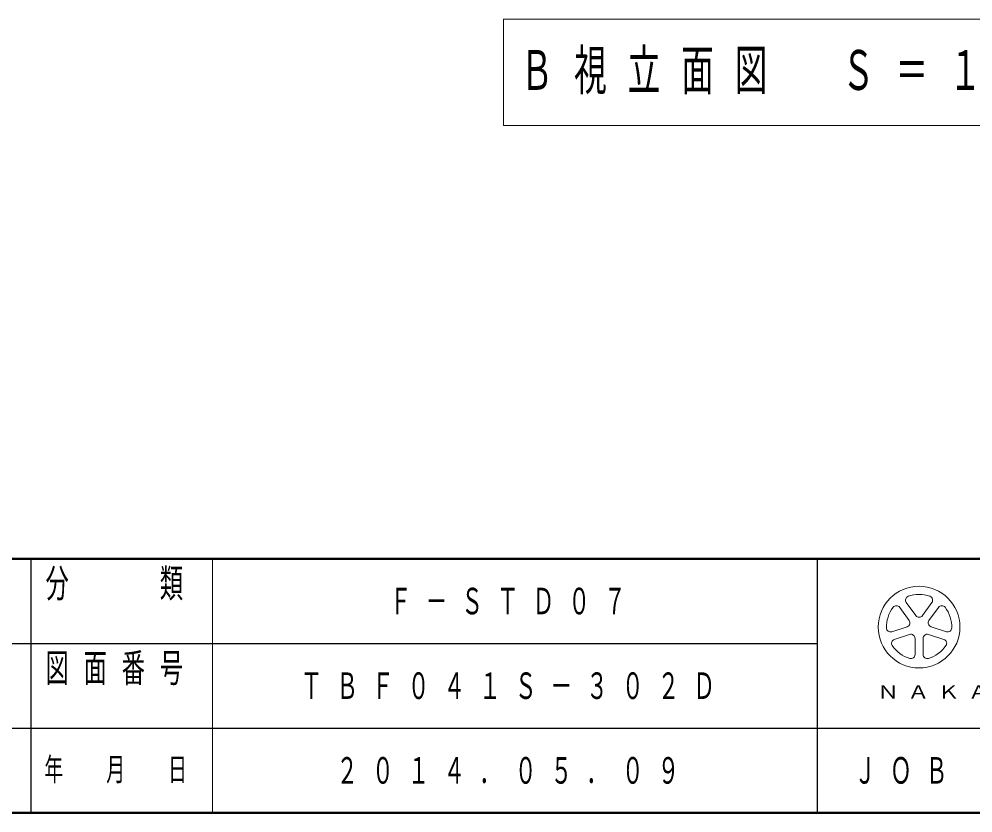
# Model space of a CAD drawing. Units: millimetres on the paper, scale 1:60. Extents: x -571 to 0, y -594 to 267.
# Drawn here: x -136 to -57.1, y -297 to -231.4 of the extents above; entities that cross this region are included whole.
import ezdxf

# ---------------------------------------------------------------- set-up
doc = ezdxf.new("R2010")
doc.units = ezdxf.units.MM
for name, color, linetype, lineweight in [('1_60', 7, 'Continuous', 25), ('NAKAMURA図枠', 7, 'Continuous', 13), ('図面情報', 7, 'Continuous', 13)]:
    doc.layers.add(name, color=color, linetype=linetype, lineweight=lineweight)
doc.styles.add('ＭＳ ゴシック', font='')
doc.styles.get('ＭＳ ゴシック').set_extended_font_data('MS Gothic')

msp = doc.modelspace()

# ---------------------------------------------------------------- linework, layer by layer
at = {"layer": '1_60', "lineweight": 13}
for p, q in [((-95.92, -231.361), (-95.92, -240.161)), ((-39.12, -231.361), (-95.92, -231.361)), ((-95.92, -240.161), (-39.12, -240.161))]:
    msp.add_line(p, q, dxfattribs=at)
at = {"layer": 'NAKAMURA図枠', "lineweight": 50}
for p, q in [((-385, -276), (0, -276)), ((-385, -297), (0, -297))]:
    msp.add_line(p, q, dxfattribs=at)
at = {"layer": 'NAKAMURA図枠', "color": 211, "lineweight": 25}
for p, q in [((-135, -276), (-135, -297)), ((-70, -276), (-70, -297)), ((-187.5, -283), (-70, -283)), ((-242.5, -290), (0, -290))]:
    msp.add_line(p, q, dxfattribs=at)
at = {"layer": 'NAKAMURA図枠'}
for p, q in [((-120, -276), (-120, -297)), ((-62.629, -279.607), (-61.844, -280.687)), ((-61.298, -280.687), (-60.513, -279.607)), ((-62.39, -281.083), (-63.175, -280.003)), ((-59.967, -280.003), (-60.752, -281.083)), ((-63.828, -282.015), (-62.559, -281.603)), ((-62.35, -282.245), (-63.62, -282.657)), ((-59.522, -282.657), (-60.792, -282.245)), ((-60.583, -281.603), (-59.313, -282.015)), ((-61.908, -283.901), (-61.908, -282.566)), ((-61.233, -282.566), (-61.233, -283.901))]:
    msp.add_line(p, q, dxfattribs=at)
msp.add_circle((-61.571, -281.637), 3.375, dxfattribs=at)
for centre, radius, start, end in [((-62.356, -279.408), 0.338, 109.39847, 215.99997), ((-61.571, -281.637), 2.7, 70.60155, 109.39847), ((-60.786, -279.408), 0.338, 324, 70.60155), ((-63.448, -280.202), 0.338, 35.99999, 142.60154), ((-59.694, -280.202), 0.338, 37.39846, 143.99995), ((-61.571, -281.637), 2.7, 142.60154, 181.39846), ((-61.571, -280.488), 0.338, 215.99998, 324), ((-61.571, -281.637), 2.7, 358.60155, 37.39847), ((-62.663, -281.282), 0.338, 287.99998, 35.99999), ((-60.479, -281.282), 0.338, 143.99996, 251.99999), ((-63.933, -281.694), 0.338, 181.39848, 287.99997), ((-62.246, -282.566), 0.338, 359.99997, 107.99999), ((-60.896, -282.566), 0.338, 71.99997, 179.99999), ((-59.209, -281.694), 0.338, 252.00001, 358.60156), ((-63.516, -282.978), 0.338, 107.99999, 214.60154), ((-59.626, -282.978), 0.338, 325.39847, 71.99996), ((-61.571, -281.637), 2.7, 214.60156, 253.39848), ((-62.246, -283.901), 0.338, 253.39847, 359.99997), ((-60.896, -283.901), 0.338, 179.99999, 286.60154), ((-61.571, -281.637), 2.7, 286.60155, 325.39847)]:
    msp.add_arc(centre, radius, start, end, dxfattribs=at)

# ---------------------------------------------------------------- texts
at = {"layer": '1_60', "insert": (-94.52, -235.761), "char_height": 3.299, "attachment_point": 4, "style": 'ＭＳ ゴシック'}
msp.add_mtext('\\T1.64;\\W0.6;Ｂ視立面図\u3000Ｓ＝１／６０', dxfattribs=at)
at = {"layer": 'NAKAMURA図枠', "color": 4, "style": 'ＭＳ ゴシック'}
for s, insert, char_height, attachment_point in [('\\T1.64;\\W0.6;分\u3000\u3000類', (-127.5, -276.833), 2.346, 2), ('\\T1.64;\\W0.6;図面番号', (-127.5, -283.833), 2.346, 2), ('\\T1.39;\\W1.2;ＮＡＫＡＭＵＲＡ\u3000ＭＦＧ．ＣＯＲＰＯＲＡＴＩＯＮ', (-35, -287), 1.1, 5), ('\\T1.64;\\W0.6;年\u3000月\u3000日', (-127.5, -293.5), 1.906, 5), ('\\T1.64;\\W0.6;ＪＯＢ', (-62.5, -293.5), 2.199, 5)]:
    msp.add_mtext(s, dxfattribs=dict(at, insert=insert, char_height=char_height, attachment_point=attachment_point))
at = {"layer": '図面情報', "char_height": 2.199, "attachment_point": 5, "style": 'ＭＳ ゴシック'}
for s, insert in [('\\T1.64;\\W0.6;Ｆ－ＳＴＤ０７', (-95, -279.5)), ('\\T1.64;\\W0.6;ＴＢＦ０４１Ｓ－３０２Ｄ', (-95, -286.5)), ('\\T1.64;\\W0.6;２０１４．０５．０９', (-95, -293.5))]:
    msp.add_mtext(s, dxfattribs=dict(at, insert=insert))

doc.saveas('drawing.dxf')
